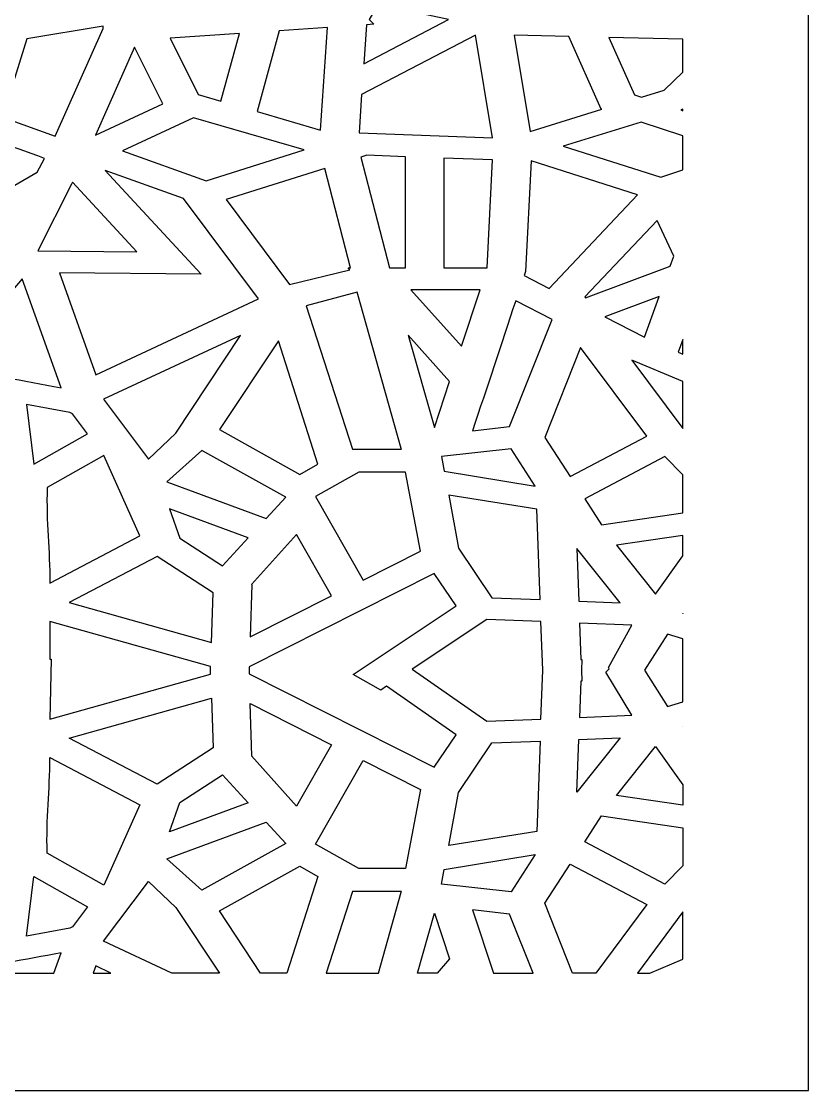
# Model space of a CAD drawing. Header units: millimetres. Extents: x -522 to 478, y -474 to 526.
# Drawn here: x 143.3 to 477.7, y -474.4 to -19.8 of the extents above; entities that cross this region are included whole.
import ezdxf

# ---------------------------------------------------------------- set-up
doc = ezdxf.new("R2010")
doc.units = ezdxf.units.MM
doc.layers.add('Plan 1', color=7, linetype='Continuous')

msp = doc.modelspace()

# ---------------------------------------------------------------- linework, layer by layer
at = {"layer": 'Plan 1', "color": 17}
for points, knots in [([(-522.27, 525.64), (-522.27, 525.64), (-107.1, 525.64), (-107.1, 525.64), (-107.1, 525.64), (-107.1, 525.64), (-22.27, 525.64), (-22.27, 525.64), (-22.27, 525.64), (-22.27, 525.64), (477.73, 525.64), (477.73, 525.64), (477.73, 525.64), (477.73, 525.64), (477.73, -474.36), (477.73, -474.36), (477.73, -474.36), (477.73, -474.36), (-22.27, -474.36), (-22.27, -474.36), (-22.27, -474.36), (-22.27, -474.36), (-107.1, -474.36), (-107.1, -474.36), (-107.1, -474.36), (-107.1, -474.36), (-522.27, -474.36), (-522.27, -474.36), (-522.27, -474.36), (-522.27, -474.36), (-522.27, 525.64), (-522.27, 525.64)], [0, 0, 0, 0, 0.111111, 0.111111, 0.111111, 0.111111, 0.222222, 0.222222, 0.222222, 0.222222, 0.333333, 0.333333, 0.333333, 0.333333, 0.444444, 0.444444, 0.444444, 0.444444, 0.555556, 0.555556, 0.555556, 0.555556, 0.666667, 0.666667, 0.666667, 0.666667, 0.777778, 0.777778, 0.777778, 0.777778, 1, 1, 1, 1]), ([(289.84, -21.29), (289.84, -21.29), (293, -21.07), (293, -21.07), (293, -21.07), (293, -21.07), (290.95, -18.98), (290.95, -18.98), (290.95, -18.98), (290.95, -18.98), (294.78, -12.69), (294.78, -12.69), (294.78, -12.69), (294.78, -12.69), (324.74, -19), (324.74, -19), (324.74, -19), (324.74, -19), (288.71, -37.82), (288.71, -37.82), (288.71, -37.82), (288.71, -37.82), (289.84, -21.29), (289.84, -21.29)], [0, 0, 0, 0, 0.142857, 0.142857, 0.142857, 0.142857, 0.285714, 0.285714, 0.285714, 0.285714, 0.428571, 0.428571, 0.428571, 0.428571, 0.571429, 0.571429, 0.571429, 0.571429, 0.714286, 0.714286, 0.714286, 0.714286, 1, 1, 1, 1]), ([(178.05, -21.87), (178.05, -21.87), (177.98, -22.88), (177.98, -22.88), (177.98, -22.88), (177.98, -22.88), (157.57, -68.65), (157.57, -68.65), (157.57, -68.65), (157.57, -68.65), (135.23, -60.54), (135.23, -60.54), (135.23, -60.54), (135.23, -60.54), (145.62, -27.21), (145.62, -27.21), (145.62, -27.21), (145.62, -27.21), (178.05, -21.87), (178.05, -21.87)], [0, 0, 0, 0, 0.166667, 0.166667, 0.166667, 0.166667, 0.333333, 0.333333, 0.333333, 0.333333, 0.5, 0.5, 0.5, 0.5, 0.666667, 0.666667, 0.666667, 0.666667, 1, 1, 1, 1]), ([(243.38, -58.16), (243.38, -58.16), (252.82, -23.8), (252.82, -23.8), (252.82, -23.8), (252.82, -23.8), (273.37, -22.41), (273.37, -22.41), (273.37, -22.41), (273.37, -22.41), (270.39, -66.03), (270.39, -66.03), (270.39, -66.03), (270.39, -66.03), (243.38, -58.16), (243.38, -58.16)], [0, 0, 0, 0, 0.2, 0.2, 0.2, 0.2, 0.4, 0.4, 0.4, 0.4, 0.6, 0.6, 0.6, 0.6, 1, 1, 1, 1]), ([(235.92, -24.95), (235.92, -24.95), (228.02, -53.68), (228.02, -53.68), (228.02, -53.68), (228.02, -53.68), (218.39, -50.87), (218.39, -50.87), (218.39, -50.87), (218.39, -50.87), (206.46, -26.95), (206.46, -26.95), (206.46, -26.95), (206.46, -26.95), (235.92, -24.95), (235.92, -24.95)], [0, 0, 0, 0, 0.2, 0.2, 0.2, 0.2, 0.4, 0.4, 0.4, 0.4, 0.6, 0.6, 0.6, 0.6, 1, 1, 1, 1]), ([(343.39, -69.39), (343.39, -69.39), (286.7, -67.27), (286.7, -67.27), (286.7, -67.27), (286.7, -67.27), (287.81, -50.93), (287.81, -50.93), (287.81, -50.93), (287.81, -50.93), (336.2, -25.66), (336.2, -25.66), (336.2, -25.66), (336.2, -25.66), (343.39, -69.39), (343.39, -69.39)], [0, 0, 0, 0, 0.2, 0.2, 0.2, 0.2, 0.4, 0.4, 0.4, 0.4, 0.6, 0.6, 0.6, 0.6, 1, 1, 1, 1]), ([(375.8, -26.24), (375.8, -26.24), (389.62, -57.14), (389.62, -57.14), (389.62, -57.14), (389.62, -57.14), (389.85, -57.21), (389.85, -57.21), (389.85, -57.21), (389.85, -57.21), (359.38, -66.59), (359.38, -66.59), (359.38, -66.59), (359.38, -66.59), (352.65, -25.69), (352.65, -25.69), (352.65, -25.69), (352.65, -25.69), (375.8, -26.24), (375.8, -26.24)], [0, 0, 0, 0, 0.166667, 0.166667, 0.166667, 0.166667, 0.333333, 0.333333, 0.333333, 0.333333, 0.5, 0.5, 0.5, 0.5, 0.666667, 0.666667, 0.666667, 0.666667, 1, 1, 1, 1]), ([(424.35, -41.37), (424.35, -41.37), (416.36, -49.05), (416.36, -49.05), (416.36, -49.05), (416.36, -49.05), (406.76, -52.01), (406.76, -52.01), (406.76, -52.01), (406.76, -52.01), (403.8, -51.04), (403.8, -51.04), (403.8, -51.04), (403.8, -51.04), (392.89, -26.65), (392.89, -26.65), (392.89, -26.65), (392.89, -26.65), (424.35, -27.4), (424.35, -27.4), (424.35, -27.4), (424.35, -27.4), (424.35, -41.37), (424.35, -41.37)], [0, 0, 0, 0, 0.142857, 0.142857, 0.142857, 0.142857, 0.285714, 0.285714, 0.285714, 0.285714, 0.428571, 0.428571, 0.428571, 0.428571, 0.571429, 0.571429, 0.571429, 0.571429, 0.714286, 0.714286, 0.714286, 0.714286, 1, 1, 1, 1]), ([(174.68, -68.19), (174.68, -68.19), (191.35, -30.79), (191.35, -30.79), (191.35, -30.79), (191.35, -30.79), (203.34, -54.83), (203.34, -54.83), (203.34, -54.83), (203.34, -54.83), (174.68, -68.19), (174.68, -68.19)], [0, 0, 0, 0, 0.25, 0.25, 0.25, 0.25, 0.5, 0.5, 0.5, 0.5, 1, 1, 1, 1]), ([(424.35, -57.78), (424.35, -57.78), (423.4, -57.47), (423.4, -57.47), (423.4, -57.47), (423.4, -57.47), (424.35, -57.18), (424.35, -57.18), (424.35, -57.18), (424.35, -57.18), (424.35, -57.78), (424.35, -57.78)], [0, 0, 0, 0, 0.25, 0.25, 0.25, 0.25, 0.5, 0.5, 0.5, 0.5, 1, 1, 1, 1]), ([(153.01, -78.05), (153.01, -78.05), (150.01, -83.97), (150.01, -83.97), (150.01, -83.97), (150.01, -83.97), (109.15, -107.52), (109.15, -107.52), (109.15, -107.52), (109.15, -107.52), (108.42, -61.85), (108.42, -61.85), (108.42, -61.85), (123.28, -67.25), (138.15, -72.65), (153.01, -78.05)], [0, 0, 0, 0, 0.2, 0.2, 0.2, 0.2, 0.4, 0.4, 0.4, 0.4, 0.6, 0.6, 0.6, 0.6, 1, 1, 1, 1]), ([(216.44, -60.76), (216.44, -60.76), (263.42, -74.46), (263.42, -74.46), (263.42, -74.46), (263.42, -74.46), (221.79, -87.57), (221.79, -87.57), (221.79, -87.57), (221.79, -87.57), (186.23, -74.85), (186.23, -74.85), (186.23, -74.85), (186.23, -74.85), (216.44, -60.76), (216.44, -60.76)], [0, 0, 0, 0, 0.2, 0.2, 0.2, 0.2, 0.4, 0.4, 0.4, 0.4, 0.6, 0.6, 0.6, 0.6, 1, 1, 1, 1]), ([(424.35, -82.94), (424.35, -82.94), (414.9, -86.05), (414.9, -86.05), (414.9, -86.05), (414.9, -86.05), (373.51, -72.83), (373.51, -72.83), (373.51, -72.83), (373.51, -72.83), (406.57, -62.65), (406.57, -62.65), (406.57, -62.65), (406.57, -62.65), (424.35, -68.44), (424.35, -68.44), (424.35, -68.44), (424.35, -68.44), (424.35, -82.94), (424.35, -82.94)], [0, 0, 0, 0, 0.166667, 0.166667, 0.166667, 0.166667, 0.333333, 0.333333, 0.333333, 0.333333, 0.5, 0.5, 0.5, 0.5, 0.666667, 0.666667, 0.666667, 0.666667, 1, 1, 1, 1]), ([(287.47, -77.53), (287.47, -77.53), (290.05, -76.72), (290.05, -76.72), (290.05, -76.72), (290.05, -76.72), (306.39, -77.34), (306.39, -77.34), (306.39, -77.34), (306.39, -77.34), (306.39, -124.61), (306.39, -124.61), (306.39, -124.61), (306.39, -124.61), (299.63, -124.61), (299.63, -124.61), (299.63, -124.61), (299.63, -124.61), (287.47, -77.53), (287.47, -77.53)], [0, 0, 0, 0, 0.166667, 0.166667, 0.166667, 0.166667, 0.333333, 0.333333, 0.333333, 0.333333, 0.5, 0.5, 0.5, 0.5, 0.666667, 0.666667, 0.666667, 0.666667, 1, 1, 1, 1]), ([(322.78, -124.61), (322.78, -124.61), (322.78, -77.95), (322.78, -77.95), (322.78, -77.95), (322.78, -77.95), (343.45, -78.72), (343.45, -78.72), (343.45, -78.72), (343.45, -78.72), (341.12, -124.61), (341.12, -124.61), (341.12, -124.61), (341.12, -124.61), (322.78, -124.61), (322.78, -124.61)], [0, 0, 0, 0, 0.2, 0.2, 0.2, 0.2, 0.4, 0.4, 0.4, 0.4, 0.6, 0.6, 0.6, 0.6, 1, 1, 1, 1]), ([(359.82, -79.13), (359.82, -79.13), (405.03, -93.58), (405.03, -93.58), (405.03, -93.58), (405.03, -93.58), (367.52, -133.32), (367.52, -133.32), (367.52, -133.32), (367.52, -133.32), (356.86, -127.83), (356.86, -127.83), (356.86, -127.83), (356.86, -127.83), (357.43, -126.13), (357.43, -126.13), (357.43, -126.13), (357.43, -126.13), (359.82, -79.13), (359.82, -79.13)], [0, 0, 0, 0, 0.166667, 0.166667, 0.166667, 0.166667, 0.333333, 0.333333, 0.333333, 0.333333, 0.5, 0.5, 0.5, 0.5, 0.666667, 0.666667, 0.666667, 0.666667, 1, 1, 1, 1]), ([(178.78, -83.18), (178.78, -83.18), (212.15, -95.12), (212.15, -95.12), (212.15, -95.12), (212.15, -95.12), (243.99, -137.83), (243.99, -137.83), (243.99, -137.83), (243.99, -137.83), (174.85, -170.01), (174.85, -170.01), (174.85, -170.01), (174.85, -170.01), (159.48, -126.75), (159.48, -126.75), (159.48, -126.75), (159.48, -126.75), (219.7, -127.3), (219.7, -127.3), (219.7, -127.3), (219.7, -127.3), (178.78, -83.18), (178.78, -83.18)], [0, 0, 0, 0, 0.142857, 0.142857, 0.142857, 0.142857, 0.285714, 0.285714, 0.285714, 0.285714, 0.428571, 0.428571, 0.428571, 0.428571, 0.571429, 0.571429, 0.571429, 0.571429, 0.714286, 0.714286, 0.714286, 0.714286, 1, 1, 1, 1]), ([(257.2, -131.68), (257.2, -131.68), (230.26, -95.54), (230.26, -95.54), (230.26, -95.54), (230.26, -95.54), (272.16, -82.35), (272.16, -82.35), (272.16, -82.35), (272.16, -82.35), (283.08, -124.61), (283.08, -124.61), (283.08, -124.61), (283.08, -124.61), (282.1, -124.61), (282.1, -124.61), (282.1, -124.61), (282.1, -124.61), (282.86, -125.47), (282.86, -125.47), (282.86, -125.47), (282.86, -125.47), (257.2, -131.68), (257.2, -131.68)], [0, 0, 0, 0, 0.142857, 0.142857, 0.142857, 0.142857, 0.285714, 0.285714, 0.285714, 0.285714, 0.428571, 0.428571, 0.428571, 0.428571, 0.571429, 0.571429, 0.571429, 0.571429, 0.714286, 0.714286, 0.714286, 0.714286, 1, 1, 1, 1]), ([(150.17, -117.35), (150.17, -117.35), (164.52, -88.98), (164.52, -88.98), (164.52, -88.98), (164.52, -88.98), (164.92, -88.2), (164.92, -88.2), (164.92, -88.2), (164.92, -88.2), (192.31, -117.74), (192.31, -117.74), (192.31, -117.74), (192.31, -117.74), (150.17, -117.35), (150.17, -117.35)], [0, 0, 0, 0, 0.2, 0.2, 0.2, 0.2, 0.4, 0.4, 0.4, 0.4, 0.6, 0.6, 0.6, 0.6, 1, 1, 1, 1]), ([(420.49, -119.58), (420.49, -119.58), (418.93, -123.87), (418.93, -123.87), (418.93, -123.87), (418.93, -123.87), (382.96, -137.37), (382.96, -137.37), (382.96, -137.37), (382.96, -137.37), (382.62, -136.9), (382.62, -136.9), (382.62, -136.9), (382.62, -136.9), (413.32, -104.45), (413.32, -104.45), (413.32, -104.45), (413.32, -104.45), (420.49, -119.58), (420.49, -119.58)], [0, 0, 0, 0, 0.166667, 0.166667, 0.166667, 0.166667, 0.333333, 0.333333, 0.333333, 0.333333, 0.5, 0.5, 0.5, 0.5, 0.666667, 0.666667, 0.666667, 0.666667, 1, 1, 1, 1]), ([(111.88, -166.6), (111.88, -166.6), (143.64, -129.2), (143.64, -129.2), (143.64, -129.2), (143.64, -129.2), (160.12, -175.6), (160.12, -175.6), (160.12, -175.6), (143.75, -172.55), (129.37, -169.86), (111.88, -166.6)], [0, 0, 0, 0, 0.25, 0.25, 0.25, 0.25, 0.5, 0.5, 0.5, 0.5, 1, 1, 1, 1]), ([(304.7, -201.73), (304.7, -201.73), (283.88, -201.73), (283.88, -201.73), (283.88, -201.73), (283.88, -201.73), (264.32, -140.81), (264.32, -140.81), (264.32, -140.81), (264.32, -140.81), (285.87, -135), (285.87, -135), (285.87, -135), (285.87, -135), (304.64, -201.42), (304.64, -201.42), (304.64, -201.42), (304.64, -201.42), (304.7, -201.73), (304.7, -201.73)], [0, 0, 0, 0, 0.166667, 0.166667, 0.166667, 0.166667, 0.333333, 0.333333, 0.333333, 0.333333, 0.5, 0.5, 0.5, 0.5, 0.666667, 0.666667, 0.666667, 0.666667, 1, 1, 1, 1]), ([(330.18, -157.96), (330.18, -157.96), (308.75, -133.91), (308.75, -133.91), (308.75, -133.91), (308.75, -133.91), (338.17, -133.91), (338.17, -133.91), (338.17, -133.91), (338.17, -133.91), (330.18, -157.96), (330.18, -157.96)], [0, 0, 0, 0, 0.25, 0.25, 0.25, 0.25, 0.5, 0.5, 0.5, 0.5, 1, 1, 1, 1]), ([(368.76, -146.52), (368.76, -146.52), (350.69, -192.06), (350.69, -192.06), (350.69, -192.06), (350.69, -192.06), (334.93, -193.85), (334.93, -193.85), (334.93, -193.85), (341.12, -175.23), (347.03, -157.44), (353.3, -138.56), (353.3, -138.56), (353.3, -138.56), (368.76, -146.52), (368.76, -146.52)], [0, 0, 0, 0, 0.2, 0.2, 0.2, 0.2, 0.4, 0.4, 0.4, 0.4, 0.6, 0.6, 0.6, 0.6, 1, 1, 1, 1]), ([(414.24, -136.79), (414.24, -136.79), (407.94, -154.13), (407.94, -154.13), (407.94, -154.13), (407.94, -154.13), (391.11, -145.47), (391.11, -145.47), (391.11, -145.47), (391.11, -145.47), (414.24, -136.79), (414.24, -136.79)], [0, 0, 0, 0, 0.25, 0.25, 0.25, 0.25, 0.5, 0.5, 0.5, 0.5, 1, 1, 1, 1]), ([(208.93, -194.87), (208.93, -194.87), (208.91, -194.87), (208.91, -194.87), (208.91, -194.87), (208.91, -194.87), (197.24, -205.95), (197.24, -205.95), (197.24, -205.95), (197.24, -205.95), (178.18, -180.49), (178.18, -180.49), (178.18, -180.49), (178.18, -180.49), (236.4, -153.4), (236.4, -153.4), (236.4, -153.4), (236.4, -153.4), (208.93, -194.87), (208.93, -194.87)], [0, 0, 0, 0, 0.166667, 0.166667, 0.166667, 0.166667, 0.333333, 0.333333, 0.333333, 0.333333, 0.5, 0.5, 0.5, 0.5, 0.666667, 0.666667, 0.666667, 0.666667, 1, 1, 1, 1]), ([(307.62, -153.25), (307.62, -153.25), (325.19, -172.97), (325.19, -172.97), (325.19, -172.97), (325.19, -172.97), (318.71, -192.49), (318.71, -192.49), (318.71, -192.49), (318.71, -192.49), (307.62, -153.25), (307.62, -153.25)], [0, 0, 0, 0, 0.25, 0.25, 0.25, 0.25, 0.5, 0.5, 0.5, 0.5, 1, 1, 1, 1]), ([(252.43, -155.63), (252.43, -155.63), (269.26, -208.05), (269.26, -208.05), (269.26, -208.05), (269.26, -208.05), (261.61, -212.4), (261.61, -212.4), (261.61, -212.4), (261.61, -212.4), (227.42, -193.38), (227.42, -193.38), (227.42, -193.38), (227.42, -193.38), (252.43, -155.63), (252.43, -155.63)], [0, 0, 0, 0, 0.2, 0.2, 0.2, 0.2, 0.4, 0.4, 0.4, 0.4, 0.6, 0.6, 0.6, 0.6, 1, 1, 1, 1]), ([(408.94, -196.14), (408.94, -196.14), (376.46, -213.34), (376.46, -213.34), (376.46, -213.34), (376.46, -213.34), (365.65, -196.69), (365.65, -196.69), (365.65, -196.69), (365.65, -196.69), (380.85, -158.4), (380.85, -158.4), (380.85, -158.4), (380.85, -158.4), (408.94, -196.14), (408.94, -196.14)], [0, 0, 0, 0, 0.2, 0.2, 0.2, 0.2, 0.4, 0.4, 0.4, 0.4, 0.6, 0.6, 0.6, 0.6, 1, 1, 1, 1]), ([(424.35, -161.34), (424.35, -161.34), (422.36, -160.5), (422.36, -160.5), (422.36, -160.5), (422.36, -160.5), (424.35, -155.01), (424.35, -155.01), (424.35, -155.01), (424.35, -155.01), (424.35, -161.34), (424.35, -161.34)], [0, 0, 0, 0, 0.25, 0.25, 0.25, 0.25, 0.5, 0.5, 0.5, 0.5, 1, 1, 1, 1]), ([(424.35, -192.95), (424.35, -192.95), (402.63, -163.78), (402.63, -163.78), (402.63, -163.78), (402.63, -163.78), (424.35, -172.93), (424.35, -172.93), (424.35, -172.93), (424.35, -172.93), (424.35, -192.95), (424.35, -192.95)], [0, 0, 0, 0, 0.25, 0.25, 0.25, 0.25, 0.5, 0.5, 0.5, 0.5, 1, 1, 1, 1]), ([(171.31, -195.09), (171.31, -195.09), (148.51, -208.04), (148.51, -208.04), (148.51, -208.04), (148.51, -208.04), (145.43, -182.66), (145.43, -182.66), (145.43, -182.66), (145.43, -182.66), (163.85, -186.09), (163.85, -186.09), (163.85, -186.09), (163.85, -186.09), (164.98, -186.64), (164.98, -186.64), (164.98, -186.64), (164.98, -186.64), (171.31, -195.09), (171.31, -195.09)], [0, 0, 0, 0, 0.166667, 0.166667, 0.166667, 0.166667, 0.333333, 0.333333, 0.333333, 0.333333, 0.5, 0.5, 0.5, 0.5, 0.666667, 0.666667, 0.666667, 0.666667, 1, 1, 1, 1]), ([(193.52, -238.56), (193.52, -238.56), (155.37, -258.67), (155.37, -258.67), (155.37, -258.67), (155.37, -244.4), (153.71, -232.93), (154.23, -217.96), (154.23, -217.96), (154.23, -217.96), (178.22, -204.32), (178.22, -204.32), (178.22, -204.32), (178.22, -204.32), (193.52, -238.56), (193.52, -238.56)], [0, 0, 0, 0, 0.2, 0.2, 0.2, 0.2, 0.4, 0.4, 0.4, 0.4, 0.6, 0.6, 0.6, 0.6, 1, 1, 1, 1]), ([(247.32, -231.1), (247.32, -231.1), (205.05, -215.59), (205.05, -215.59), (205.05, -215.59), (205.05, -215.59), (219.96, -202.26), (219.96, -202.26), (219.96, -202.26), (219.96, -202.26), (255.66, -222.12), (255.66, -222.12), (255.66, -222.12), (255.66, -222.12), (247.32, -231.1), (247.32, -231.1)], [0, 0, 0, 0, 0.2, 0.2, 0.2, 0.2, 0.4, 0.4, 0.4, 0.4, 0.6, 0.6, 0.6, 0.6, 1, 1, 1, 1]), ([(361.61, -217.36), (361.61, -217.36), (322.9, -211.02), (322.9, -211.02), (322.9, -211.02), (322.9, -211.02), (321.75, -204.84), (321.75, -204.84), (321.75, -204.84), (321.75, -204.84), (351.3, -201.48), (351.3, -201.48), (351.3, -201.48), (351.3, -201.48), (361.61, -217.36), (361.61, -217.36)], [0, 0, 0, 0, 0.2, 0.2, 0.2, 0.2, 0.4, 0.4, 0.4, 0.4, 0.6, 0.6, 0.6, 0.6, 1, 1, 1, 1]), ([(424.35, -228.79), (424.35, -228.79), (389.76, -233.81), (389.76, -233.81), (389.76, -233.81), (389.76, -233.81), (382.61, -222.81), (382.61, -222.81), (382.61, -222.81), (382.61, -222.81), (416.67, -204.78), (416.67, -204.78), (416.67, -204.78), (416.67, -204.78), (424.35, -212.63), (424.35, -212.63), (424.35, -212.63), (424.35, -212.63), (424.35, -228.79), (424.35, -228.79)], [0, 0, 0, 0, 0.166667, 0.166667, 0.166667, 0.166667, 0.333333, 0.333333, 0.333333, 0.333333, 0.5, 0.5, 0.5, 0.5, 0.666667, 0.666667, 0.666667, 0.666667, 1, 1, 1, 1]), ([(286.56, -211.39), (286.56, -211.39), (306.5, -211.39), (306.5, -211.39), (306.5, -211.39), (306.5, -211.39), (312.77, -245.05), (312.77, -245.05), (312.77, -245.05), (312.77, -245.05), (288.44, -257.32), (288.44, -257.32), (288.44, -257.32), (288.44, -257.32), (268.26, -221.78), (268.26, -221.78), (268.26, -221.78), (268.26, -221.78), (286.56, -211.39), (286.56, -211.39)], [0, 0, 0, 0, 0.166667, 0.166667, 0.166667, 0.166667, 0.333333, 0.333333, 0.333333, 0.333333, 0.5, 0.5, 0.5, 0.5, 0.666667, 0.666667, 0.666667, 0.666667, 1, 1, 1, 1]), ([(324.81, -221.23), (324.81, -221.23), (362.19, -227.14), (362.19, -227.14), (362.19, -227.14), (362.19, -227.14), (363.65, -265.64), (363.65, -265.64), (363.65, -265.64), (363.65, -265.64), (343.18, -264.81), (343.18, -264.81), (343.18, -264.81), (343.18, -264.81), (329.01, -243.78), (329.01, -243.78), (329.01, -243.78), (329.01, -243.78), (324.81, -221.23), (324.81, -221.23)], [0, 0, 0, 0, 0.166667, 0.166667, 0.166667, 0.166667, 0.333333, 0.333333, 0.333333, 0.333333, 0.5, 0.5, 0.5, 0.5, 0.666667, 0.666667, 0.666667, 0.666667, 1, 1, 1, 1]), ([(206.19, -227.09), (206.19, -227.09), (239.65, -239.37), (239.65, -239.37), (239.65, -239.37), (239.65, -239.37), (228.65, -251.21), (228.65, -251.21), (228.65, -251.21), (228.65, -251.21), (210.54, -239.44), (210.54, -239.44), (210.54, -239.44), (210.54, -239.44), (206.19, -227.09), (206.19, -227.09)], [0, 0, 0, 0, 0.2, 0.2, 0.2, 0.2, 0.4, 0.4, 0.4, 0.4, 0.6, 0.6, 0.6, 0.6, 1, 1, 1, 1]), ([(241.05, -259.26), (241.05, -259.26), (260.2, -237.9), (260.2, -237.9), (260.2, -237.9), (260.2, -237.9), (275.06, -264.07), (275.06, -264.07), (275.06, -264.07), (275.06, -264.07), (240.48, -281.51), (240.48, -281.51), (240.48, -281.51), (240.48, -281.51), (241.2, -259.36), (241.2, -259.36), (241.2, -259.36), (241.2, -259.36), (241.05, -259.26), (241.05, -259.26)], [0, 0, 0, 0, 0.166667, 0.166667, 0.166667, 0.166667, 0.333333, 0.333333, 0.333333, 0.333333, 0.5, 0.5, 0.5, 0.5, 0.666667, 0.666667, 0.666667, 0.666667, 1, 1, 1, 1]), ([(424.35, -247.04), (424.35, -247.04), (412.65, -263.27), (412.65, -263.27), (412.65, -263.27), (412.65, -263.27), (396.08, -242.5), (396.08, -242.5), (396.08, -242.5), (396.08, -242.5), (424.35, -238.4), (424.35, -238.4), (424.35, -238.4), (424.35, -238.4), (424.35, -247.04), (424.35, -247.04)], [0, 0, 0, 0, 0.2, 0.2, 0.2, 0.2, 0.4, 0.4, 0.4, 0.4, 0.6, 0.6, 0.6, 0.6, 1, 1, 1, 1]), ([(380.06, -266.3), (380.06, -266.3), (379.21, -243.9), (379.21, -243.9), (379.21, -243.9), (379.21, -243.9), (397.65, -267.02), (397.65, -267.02), (397.65, -267.02), (397.65, -267.02), (380.06, -266.3), (380.06, -266.3)], [0, 0, 0, 0, 0.25, 0.25, 0.25, 0.25, 0.5, 0.5, 0.5, 0.5, 1, 1, 1, 1]), ([(224.02, -283.83), (224.02, -283.83), (163.56, -266.88), (163.56, -266.88), (163.56, -266.88), (163.56, -266.88), (200.91, -247.33), (200.91, -247.33), (200.91, -247.33), (200.91, -247.33), (224.7, -262.78), (224.7, -262.78), (224.7, -262.78), (224.7, -262.78), (224.02, -283.83), (224.02, -283.83)], [0, 0, 0, 0, 0.2, 0.2, 0.2, 0.2, 0.4, 0.4, 0.4, 0.4, 0.6, 0.6, 0.6, 0.6, 1, 1, 1, 1]), ([(298.45, -302.39), (298.45, -302.39), (328.01, -323.05), (328.01, -323.05), (328.01, -323.05), (328.01, -323.05), (318.7, -336.86), (318.7, -336.86), (318.7, -336.86), (318.7, -336.86), (240.07, -297.21), (240.07, -297.21), (240.07, -297.21), (240.07, -297.21), (240.02, -295.69), (240.02, -295.69), (240.02, -295.69), (240.02, -295.69), (240.07, -294.17), (240.07, -294.17), (240.07, -294.17), (240.07, -294.17), (318.7, -254.51), (318.7, -254.51), (318.7, -254.51), (318.7, -254.51), (328.01, -268.32), (328.01, -268.32), (328.01, -268.32), (328.01, -268.32), (284.29, -297.49), (284.29, -297.49), (284.29, -297.49), (284.29, -297.49), (295.91, -304.09), (295.91, -304.09), (295.91, -304.09), (295.91, -304.09), (298.45, -302.39), (298.45, -302.39)], [0, 0, 0, 0, 0.090909, 0.090909, 0.090909, 0.090909, 0.181818, 0.181818, 0.181818, 0.181818, 0.272727, 0.272727, 0.272727, 0.272727, 0.363636, 0.363636, 0.363636, 0.363636, 0.454545, 0.454545, 0.454545, 0.454545, 0.545455, 0.545455, 0.545455, 0.545455, 0.636364, 0.636364, 0.636364, 0.636364, 0.727273, 0.727273, 0.727273, 0.727273, 0.818182, 0.818182, 0.818182, 0.818182, 1, 1, 1, 1]), ([(424.35, -271.68), (424.35, -271.68), (424.3, -271.67), (424.3, -271.67), (424.3, -271.67), (424.3, -271.67), (424.35, -271.59), (424.35, -271.59), (424.35, -271.59), (424.35, -271.59), (424.35, -271.68), (424.35, -271.68)], [0, 0, 0, 0, 0.25, 0.25, 0.25, 0.25, 0.5, 0.5, 0.5, 0.5, 1, 1, 1, 1]), ([(223.58, -294.09), (223.58, -294.09), (223.63, -295.69), (223.63, -295.69), (223.63, -295.69), (223.63, -295.69), (223.58, -297.29), (223.58, -297.29), (223.58, -297.29), (223.58, -297.29), (155.37, -316.41), (155.37, -316.41), (155.37, -316.41), (155.37, -316.41), (155.93, -291.01), (155.93, -291.01), (155.93, -291.01), (155.93, -291.01), (155.37, -291.01), (155.37, -291.01), (155.37, -291.01), (155.37, -291.01), (155.37, -274.96), (155.37, -274.96), (155.37, -274.96), (155.37, -274.96), (223.58, -294.09), (223.58, -294.09)], [0, 0, 0, 0, 0.125, 0.125, 0.125, 0.125, 0.25, 0.25, 0.25, 0.25, 0.375, 0.375, 0.375, 0.375, 0.5, 0.5, 0.5, 0.5, 0.625, 0.625, 0.625, 0.625, 0.75, 0.75, 0.75, 0.75, 1, 1, 1, 1]), ([(364.79, -295.69), (364.79, -295.69), (364, -316.39), (364, -316.39), (364, -316.39), (364, -316.39), (340.95, -317.33), (340.95, -317.33), (340.95, -317.33), (340.95, -317.33), (309.24, -295.2), (309.24, -295.2), (309.24, -295.2), (309.24, -295.2), (340.95, -274.05), (340.95, -274.05), (340.95, -274.05), (340.95, -274.05), (364, -274.98), (364, -274.98), (364, -274.98), (364, -274.98), (364.79, -295.69), (364.79, -295.69)], [0, 0, 0, 0, 0.142857, 0.142857, 0.142857, 0.142857, 0.285714, 0.285714, 0.285714, 0.285714, 0.428571, 0.428571, 0.428571, 0.428571, 0.571429, 0.571429, 0.571429, 0.571429, 0.714286, 0.714286, 0.714286, 0.714286, 1, 1, 1, 1]), ([(393.06, -294.99), (393.06, -294.99), (391.53, -296.54), (391.53, -296.54), (391.53, -296.54), (391.53, -296.54), (402.69, -314.82), (402.69, -314.82), (402.69, -314.82), (402.69, -314.82), (380.42, -315.72), (380.42, -315.72), (380.42, -315.72), (380.42, -315.72), (381, -300.33), (381, -300.33), (381, -300.33), (381, -300.33), (381.35, -300.33), (381.35, -300.33), (381.35, -300.33), (381.35, -300.33), (381.18, -295.69), (381.18, -295.69), (381.18, -295.69), (381.18, -295.69), (381.35, -291.04), (381.35, -291.04), (381.35, -291.04), (381.35, -291.04), (381, -291.04), (381, -291.04), (381, -291.04), (381, -291.04), (380.42, -275.65), (380.42, -275.65), (380.42, -275.65), (380.42, -275.65), (402.69, -276.55), (402.69, -276.55), (402.69, -276.55), (402.69, -276.55), (392.65, -294.51), (392.65, -294.51), (392.65, -294.51), (392.65, -294.51), (393.06, -294.99), (393.06, -294.99)], [0, 0, 0, 0, 0.076923, 0.076923, 0.076923, 0.076923, 0.153846, 0.153846, 0.153846, 0.153846, 0.230769, 0.230769, 0.230769, 0.230769, 0.307692, 0.307692, 0.307692, 0.307692, 0.384615, 0.384615, 0.384615, 0.384615, 0.461538, 0.461538, 0.461538, 0.461538, 0.538462, 0.538462, 0.538462, 0.538462, 0.615385, 0.615385, 0.615385, 0.615385, 0.692308, 0.692308, 0.692308, 0.692308, 0.769231, 0.769231, 0.769231, 0.769231, 0.846154, 0.846154, 0.846154, 0.846154, 1, 1, 1, 1]), ([(424.35, -309.03), (424.35, -309.03), (417.76, -311.12), (417.76, -311.12), (417.76, -311.12), (417.76, -311.12), (408.02, -295.69), (408.02, -295.69), (408.02, -295.69), (408.02, -295.69), (417.76, -280.25), (417.76, -280.25), (417.76, -280.25), (417.76, -280.25), (424.35, -282.35), (424.35, -282.35), (424.35, -282.35), (424.35, -282.35), (424.35, -309.03), (424.35, -309.03)], [0, 0, 0, 0, 0.166667, 0.166667, 0.166667, 0.166667, 0.333333, 0.333333, 0.333333, 0.333333, 0.5, 0.5, 0.5, 0.5, 0.666667, 0.666667, 0.666667, 0.666667, 1, 1, 1, 1]), ([(224.02, -307.54), (224.02, -307.54), (163.56, -324.5), (163.56, -324.5), (163.56, -324.5), (163.56, -324.5), (200.91, -344.05), (200.91, -344.05), (200.91, -344.05), (200.91, -344.05), (224.7, -328.59), (224.7, -328.59), (224.7, -328.59), (224.7, -328.59), (224.02, -307.54), (224.02, -307.54)], [0, 0, 0, 0, 0.2, 0.2, 0.2, 0.2, 0.4, 0.4, 0.4, 0.4, 0.6, 0.6, 0.6, 0.6, 1, 1, 1, 1]), ([(241.05, -332.11), (241.05, -332.11), (260.2, -353.48), (260.2, -353.48), (260.2, -353.48), (260.2, -353.48), (275.06, -327.3), (275.06, -327.3), (275.06, -327.3), (275.06, -327.3), (240.48, -309.86), (240.48, -309.86), (240.48, -309.86), (240.48, -309.86), (241.2, -332.02), (241.2, -332.02), (241.2, -332.02), (241.2, -332.02), (241.05, -332.11), (241.05, -332.11)], [0, 0, 0, 0, 0.166667, 0.166667, 0.166667, 0.166667, 0.333333, 0.333333, 0.333333, 0.333333, 0.5, 0.5, 0.5, 0.5, 0.666667, 0.666667, 0.666667, 0.666667, 1, 1, 1, 1]), ([(424.35, -319.78), (424.35, -319.78), (424.3, -319.71), (424.3, -319.71), (424.3, -319.71), (424.3, -319.71), (424.35, -319.69), (424.35, -319.69), (424.35, -319.69), (424.35, -319.69), (424.35, -319.78), (424.35, -319.78)], [0, 0, 0, 0, 0.25, 0.25, 0.25, 0.25, 0.5, 0.5, 0.5, 0.5, 1, 1, 1, 1]), ([(324.81, -370.14), (324.81, -370.14), (362.19, -364.23), (362.19, -364.23), (362.19, -364.23), (362.19, -364.23), (363.65, -325.74), (363.65, -325.74), (363.65, -325.74), (363.65, -325.74), (343.18, -326.57), (343.18, -326.57), (343.18, -326.57), (343.18, -326.57), (329.01, -347.6), (329.01, -347.6), (329.01, -347.6), (329.01, -347.6), (324.81, -370.14), (324.81, -370.14)], [0, 0, 0, 0, 0.166667, 0.166667, 0.166667, 0.166667, 0.333333, 0.333333, 0.333333, 0.333333, 0.5, 0.5, 0.5, 0.5, 0.666667, 0.666667, 0.666667, 0.666667, 1, 1, 1, 1]), ([(380.06, -325.07), (380.06, -325.07), (379.21, -347.48), (379.21, -347.48), (379.21, -347.48), (379.21, -347.48), (397.65, -324.36), (397.65, -324.36), (397.65, -324.36), (397.65, -324.36), (380.06, -325.07), (380.06, -325.07)], [0, 0, 0, 0, 0.25, 0.25, 0.25, 0.25, 0.5, 0.5, 0.5, 0.5, 1, 1, 1, 1]), ([(424.35, -344.33), (424.35, -344.33), (412.65, -328.1), (412.65, -328.1), (412.65, -328.1), (412.65, -328.1), (396.08, -348.88), (396.08, -348.88), (396.08, -348.88), (396.08, -348.88), (424.35, -352.98), (424.35, -352.98), (424.35, -352.98), (424.35, -352.98), (424.35, -344.33), (424.35, -344.33)], [0, 0, 0, 0, 0.2, 0.2, 0.2, 0.2, 0.4, 0.4, 0.4, 0.4, 0.6, 0.6, 0.6, 0.6, 1, 1, 1, 1]), ([(193.52, -352.82), (193.52, -352.82), (155.37, -332.7), (155.37, -332.7), (155.37, -332.7), (155.37, -346.98), (153.71, -358.44), (154.23, -373.42), (154.23, -373.42), (154.23, -373.42), (178.22, -387.05), (178.22, -387.05), (178.22, -387.05), (178.22, -387.05), (193.52, -352.82), (193.52, -352.82)], [0, 0, 0, 0, 0.2, 0.2, 0.2, 0.2, 0.4, 0.4, 0.4, 0.4, 0.6, 0.6, 0.6, 0.6, 1, 1, 1, 1]), ([(286.56, -379.98), (286.56, -379.98), (306.5, -379.98), (306.5, -379.98), (306.5, -379.98), (306.5, -379.98), (312.77, -346.32), (312.77, -346.32), (312.77, -346.32), (312.77, -346.32), (288.44, -334.05), (288.44, -334.05), (288.44, -334.05), (288.44, -334.05), (268.26, -369.59), (268.26, -369.59), (268.26, -369.59), (268.26, -369.59), (286.56, -379.98), (286.56, -379.98)], [0, 0, 0, 0, 0.166667, 0.166667, 0.166667, 0.166667, 0.333333, 0.333333, 0.333333, 0.333333, 0.5, 0.5, 0.5, 0.5, 0.666667, 0.666667, 0.666667, 0.666667, 1, 1, 1, 1]), ([(206.19, -364.28), (206.19, -364.28), (239.65, -352.01), (239.65, -352.01), (239.65, -352.01), (239.65, -352.01), (228.65, -340.17), (228.65, -340.17), (228.65, -340.17), (228.65, -340.17), (210.54, -351.93), (210.54, -351.93), (210.54, -351.93), (210.54, -351.93), (206.19, -364.28), (206.19, -364.28)], [0, 0, 0, 0, 0.2, 0.2, 0.2, 0.2, 0.4, 0.4, 0.4, 0.4, 0.6, 0.6, 0.6, 0.6, 1, 1, 1, 1]), ([(424.35, -362.59), (424.35, -362.59), (389.76, -357.57), (389.76, -357.57), (389.76, -357.57), (389.76, -357.57), (382.61, -368.57), (382.61, -368.57), (382.61, -368.57), (382.61, -368.57), (416.67, -386.6), (416.67, -386.6), (416.67, -386.6), (416.67, -386.6), (424.35, -378.74), (424.35, -378.74), (424.35, -378.74), (424.35, -378.74), (424.35, -362.59), (424.35, -362.59)], [0, 0, 0, 0, 0.166667, 0.166667, 0.166667, 0.166667, 0.333333, 0.333333, 0.333333, 0.333333, 0.5, 0.5, 0.5, 0.5, 0.666667, 0.666667, 0.666667, 0.666667, 1, 1, 1, 1]), ([(247.32, -360.27), (247.32, -360.27), (205.05, -375.78), (205.05, -375.78), (205.05, -375.78), (205.05, -375.78), (219.96, -389.11), (219.96, -389.11), (219.96, -389.11), (219.96, -389.11), (255.66, -369.25), (255.66, -369.25), (255.66, -369.25), (255.66, -369.25), (247.32, -360.27), (247.32, -360.27)], [0, 0, 0, 0, 0.2, 0.2, 0.2, 0.2, 0.4, 0.4, 0.4, 0.4, 0.6, 0.6, 0.6, 0.6, 1, 1, 1, 1]), ([(361.61, -374.02), (361.61, -374.02), (322.9, -380.35), (322.9, -380.35), (322.9, -380.35), (322.9, -380.35), (321.75, -386.53), (321.75, -386.53), (321.75, -386.53), (321.75, -386.53), (351.3, -389.89), (351.3, -389.89), (351.3, -389.89), (351.3, -389.89), (361.61, -374.02), (361.61, -374.02)], [0, 0, 0, 0, 0.2, 0.2, 0.2, 0.2, 0.4, 0.4, 0.4, 0.4, 0.6, 0.6, 0.6, 0.6, 1, 1, 1, 1]), ([(256.08, -424.36), (256.08, -424.36), (269.26, -383.32), (269.26, -383.32), (269.26, -383.32), (269.26, -383.32), (261.61, -378.97), (261.61, -378.97), (261.61, -378.97), (261.61, -378.97), (227.42, -397.99), (227.42, -397.99), (227.42, -397.99), (227.42, -397.99), (244.88, -424.36), (244.88, -424.36), (244.88, -424.36), (244.88, -424.36), (256.08, -424.36), (256.08, -424.36)], [0, 0, 0, 0, 0.166667, 0.166667, 0.166667, 0.166667, 0.333333, 0.333333, 0.333333, 0.333333, 0.5, 0.5, 0.5, 0.5, 0.666667, 0.666667, 0.666667, 0.666667, 1, 1, 1, 1]), ([(408.94, -395.23), (408.94, -395.23), (376.46, -378.04), (376.46, -378.04), (376.46, -378.04), (376.46, -378.04), (365.65, -394.68), (365.65, -394.68), (365.65, -394.68), (365.65, -394.68), (377.43, -424.36), (377.43, -424.36), (377.43, -424.36), (377.43, -424.36), (387.26, -424.36), (387.26, -424.36), (387.26, -424.36), (387.26, -424.36), (408.94, -395.23), (408.94, -395.23)], [0, 0, 0, 0, 0.166667, 0.166667, 0.166667, 0.166667, 0.333333, 0.333333, 0.333333, 0.333333, 0.5, 0.5, 0.5, 0.5, 0.666667, 0.666667, 0.666667, 0.666667, 1, 1, 1, 1]), ([(171.31, -396.29), (171.31, -396.29), (148.51, -383.33), (148.51, -383.33), (148.51, -383.33), (148.51, -383.33), (145.43, -408.72), (145.43, -408.72), (145.43, -408.72), (145.43, -408.72), (163.85, -405.28), (163.85, -405.28), (163.85, -405.28), (163.85, -405.28), (164.98, -404.74), (164.98, -404.74), (164.98, -404.74), (164.98, -404.74), (171.31, -396.29), (171.31, -396.29)], [0, 0, 0, 0, 0.166667, 0.166667, 0.166667, 0.166667, 0.333333, 0.333333, 0.333333, 0.333333, 0.5, 0.5, 0.5, 0.5, 0.666667, 0.666667, 0.666667, 0.666667, 1, 1, 1, 1]), ([(208.93, -396.5), (208.93, -396.5), (208.91, -396.5), (208.91, -396.5), (208.91, -396.5), (208.91, -396.5), (197.24, -385.43), (197.24, -385.43), (197.24, -385.43), (197.24, -385.43), (178.18, -410.88), (178.18, -410.88), (178.18, -410.88), (178.18, -410.88), (207.13, -424.36), (207.13, -424.36), (207.13, -424.36), (207.13, -424.36), (227.38, -424.36), (227.38, -424.36), (227.38, -424.36), (227.38, -424.36), (208.93, -396.5), (208.93, -396.5)], [0, 0, 0, 0, 0.142857, 0.142857, 0.142857, 0.142857, 0.285714, 0.285714, 0.285714, 0.285714, 0.428571, 0.428571, 0.428571, 0.428571, 0.571429, 0.571429, 0.571429, 0.571429, 0.714286, 0.714286, 0.714286, 0.714286, 1, 1, 1, 1]), ([(272.73, -424.36), (272.73, -424.36), (283.88, -389.65), (283.88, -389.65), (283.88, -389.65), (283.88, -389.65), (304.7, -389.65), (304.7, -389.65), (304.7, -389.65), (304.7, -389.65), (304.64, -389.95), (304.64, -389.95), (304.64, -389.95), (304.64, -389.95), (294.92, -424.36), (294.92, -424.36), (294.92, -424.36), (294.92, -424.36), (272.73, -424.36), (272.73, -424.36)], [0, 0, 0, 0, 0.166667, 0.166667, 0.166667, 0.166667, 0.333333, 0.333333, 0.333333, 0.333333, 0.5, 0.5, 0.5, 0.5, 0.666667, 0.666667, 0.666667, 0.666667, 1, 1, 1, 1]), ([(319.89, -424.36), (319.89, -424.36), (325.19, -418.4), (325.19, -418.4), (325.19, -418.4), (325.19, -418.4), (318.71, -398.89), (318.71, -398.89), (318.71, -398.89), (318.71, -398.89), (311.51, -424.36), (311.51, -424.36), (311.51, -424.36), (311.51, -424.36), (319.89, -424.36), (319.89, -424.36)], [0, 0, 0, 0, 0.2, 0.2, 0.2, 0.2, 0.4, 0.4, 0.4, 0.4, 0.6, 0.6, 0.6, 0.6, 1, 1, 1, 1]), ([(343.84, -424.36), (343.84, -424.36), (334.93, -397.52), (334.93, -397.52), (334.93, -397.52), (334.93, -397.52), (350.69, -399.31), (350.69, -399.31), (350.69, -399.31), (350.69, -399.31), (360.63, -424.36), (360.63, -424.36), (360.63, -424.36), (360.63, -424.36), (343.84, -424.36), (343.84, -424.36)], [0, 0, 0, 0, 0.2, 0.2, 0.2, 0.2, 0.4, 0.4, 0.4, 0.4, 0.6, 0.6, 0.6, 0.6, 1, 1, 1, 1]), ([(424.35, -418.44), (424.35, -418.44), (410.32, -424.36), (410.32, -424.36), (410.32, -424.36), (410.32, -424.36), (405.04, -424.36), (405.04, -424.36), (405.04, -424.36), (405.04, -424.36), (424.35, -398.42), (424.35, -398.42), (424.35, -398.42), (424.35, -398.42), (424.35, -418.44), (424.35, -418.44)], [0, 0, 0, 0, 0.2, 0.2, 0.2, 0.2, 0.4, 0.4, 0.4, 0.4, 0.6, 0.6, 0.6, 0.6, 1, 1, 1, 1]), ([(114.09, -424.36), (130.59, -421.28), (144.45, -418.7), (160.12, -415.78), (160.12, -415.78), (160.12, -415.78), (157.07, -424.36), (157.07, -424.36), (157.07, -424.36), (157.07, -424.36), (114.09, -424.36), (114.09, -424.36)], [0, 0, 0, 0, 0.25, 0.25, 0.25, 0.25, 0.5, 0.5, 0.5, 0.5, 1, 1, 1, 1]), ([(173.78, -424.36), (173.78, -424.36), (174.85, -421.36), (174.85, -421.36), (174.85, -421.36), (174.85, -421.36), (181.28, -424.36), (181.28, -424.36), (181.28, -424.36), (181.28, -424.36), (173.78, -424.36), (173.78, -424.36)], [0, 0, 0, 0, 0.25, 0.25, 0.25, 0.25, 0.5, 0.5, 0.5, 0.5, 1, 1, 1, 1])]:
    msp.add_open_spline(points, degree=3, knots=knots, dxfattribs=at)

doc.saveas('drawing.dxf')
